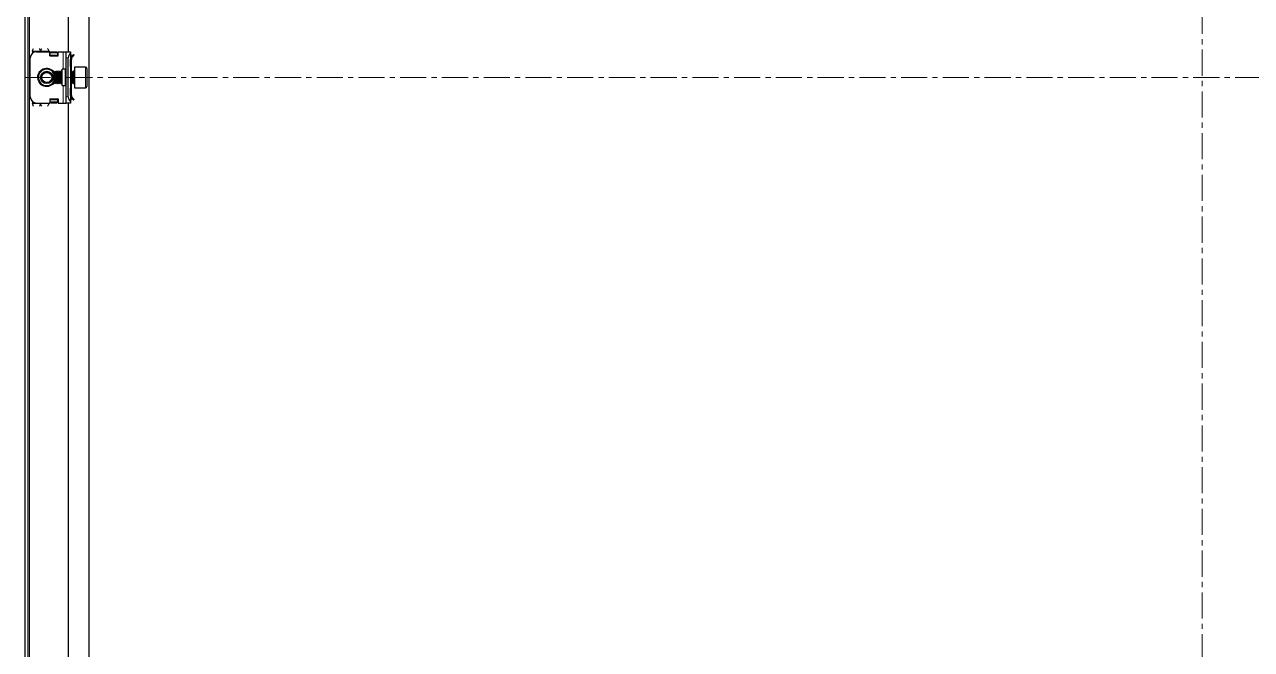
# Model space of a CAD drawing. Header units: millimetres. Extents: x -662 to 1937, y -390 to 993.
# Drawn here: x 791 to 1388, y 12 to 316 of the extents above; entities that cross this region are included whole.
import ezdxf

# ---------------------------------------------------------------- set-up
doc = ezdxf.new("R2010")
doc.units = ezdxf.units.MM
doc.linetypes.add('CENTERX2', pattern=[20.32, 12.7, -2.54, 2.54, -2.54])
doc.layers.add('FORMAT', color=7, linetype='Continuous')

msp = doc.modelspace()

# ---------------------------------------------------------------- linework, layer by layer
at = {"color": 7, "linetype": 'Continuous', "lineweight": 25}
for p, q in [((790.83, -290.4), (790.83, 870.6)), ((792.33, -290.4), (792.33, 870.6)), ((821.83, 839.6), (821.83, -259.4)), ((811.83, 790.1), (811.83, 302.6)), ((793.33, 280.6), (793.33, 299.6)), ((794.33, 302.85), (794.33, 301.84)), ((796.33, 302.6), (802.83, 302.6)), ((802.33, 302.85), (802.33, 302.6)), ((802.83, 300.6), (802.83, 302.6)), ((803.03, 302.48), (802.83, 302.48)), ((802.83, 300.6), (806.83, 300.6)), ((803.03, 300.6), (803.03, 302.48)), ((803.08, 302.22), (803.58, 302.58)), ((803.58, 302.22), (803.08, 301.87)), ((803.08, 301.87), (803.08, 302.22)), ((803.08, 300.95), (803.08, 301.87)), ((803.08, 300.6), (803.08, 300.95)), ((803.58, 302.58), (803.58, 302.22)), ((803.58, 302.58), (806.08, 302.58)), ((803.58, 302.22), (806.08, 302.22)), ((806.08, 302.22), (806.08, 302.58)), ((806.08, 302.58), (806.58, 302.22)), ((806.58, 301.87), (806.08, 302.22)), ((806.58, 302.22), (806.58, 301.87)), ((806.58, 301.87), (806.58, 300.95)), ((806.58, 300.95), (806.58, 300.6)), ((806.83, 300.6), (806.83, 302.6)), ((806.83, 302.6), (809.33, 302.6)), ((809.33, 302.6), (810.83, 302.6)), ((810.83, 299.6), (810.83, 302.6)), ((810.83, 302.6), (812.83, 302.6)), ((810.83, 280.6), (810.83, 299.6)), ((811.83, 280.6), (811.83, 299.6)), ((812.83, 302.6), (812.83, 301.84)), ((812.83, 301.84), (812.83, 278.36)), ((812.83, 301.51), (813.04, 301.31)), ((813.33, 298.85), (812.83, 298.85)), ((812.83, 295.35), (812.83, 298.85)), ((813.33, 300.6), (813.33, 300.14)), ((813.33, 295.35), (813.33, 298.85)), ((813.42, 300.26), (814.4, 301.24)), ((813.77, 299.91), (813.42, 300.26)), ((813.77, 299.91), (814.75, 300.89)), ((814.4, 301.24), (814.75, 300.89)), ((805.39, 293.1), (804.83, 292.55)), ((805.45, 293.1), (805.39, 293.1)), ((805.39, 293.1), (805.39, 288.48)), ((805.83, 292.55), (805.45, 293.1)), ((805.45, 293.1), (805.45, 292.63)), ((806.22, 293.1), (805.83, 292.55)), ((806.45, 293.1), (806.22, 293.1)), ((806.22, 293.1), (806.22, 292.63)), ((806.83, 292.55), (806.45, 293.1)), ((806.45, 293.1), (806.45, 292.63)), ((807.22, 293.1), (806.83, 292.55)), ((807.45, 293.1), (807.22, 293.1)), ((807.22, 293.1), (807.22, 292.63)), ((807.83, 292.55), (807.45, 293.1)), ((807.45, 293.1), (807.45, 292.63)), ((808.22, 293.1), (807.83, 292.55)), ((808.45, 293.1), (808.22, 293.1)), ((808.22, 293.1), (808.22, 292.63)), ((808.83, 292.55), (808.45, 293.1)), ((808.45, 293.1), (808.45, 292.63)), ((810.33, 294.1), (808.83, 294.1)), ((808.83, 286.1), (808.83, 294.1)), ((813.33, 295.35), (812.83, 295.35)), ((813.22, 293.1), (812.83, 292.55)), ((813.45, 293.1), (813.22, 293.1)), ((813.22, 293.1), (813.22, 292.63)), ((813.33, 293.1), (813.33, 295.35)), ((813.83, 292.55), (813.45, 293.1)), ((813.45, 293.1), (813.45, 292.63)), ((814.22, 293.1), (813.83, 292.55)), ((814.58, 293.1), (814.22, 293.1)), ((814.22, 293.1), (814.22, 292.63)), ((820.23, 295.1), (814.83, 295.1)), ((814.83, 295.1), (814.83, 287.41)), ((820.83, 294.5), (820.83, 287.73)), ((804.83, 292.55), (804.83, 288.78)), ((804.83, 288.78), (804.83, 287.65)), ((804.83, 287.65), (805.39, 287.1)), ((805.39, 288.48), (805.39, 287.1)), ((805.39, 287.1), (805.45, 287.1)), ((805.45, 292.63), (805.45, 287.1)), ((805.45, 287.1), (805.83, 287.65)), ((805.83, 292.55), (805.83, 292.16)), ((805.83, 292.16), (805.83, 287.65)), ((805.83, 287.65), (806.22, 287.1)), ((806.22, 292.63), (806.22, 287.1)), ((806.22, 287.1), (806.45, 287.1)), ((806.45, 292.63), (806.45, 287.1)), ((806.45, 287.1), (806.83, 287.65)), ((806.83, 292.55), (806.83, 292.16)), ((806.83, 292.16), (806.83, 287.65)), ((806.83, 287.65), (807.22, 287.1)), ((807.22, 292.63), (807.22, 287.1)), ((807.22, 287.1), (807.45, 287.1)), ((807.45, 292.63), (807.45, 287.1)), ((807.45, 287.1), (807.83, 287.65)), ((807.83, 292.55), (807.83, 292.16)), ((807.83, 292.16), (807.83, 287.65)), ((807.83, 287.65), (808.22, 287.1)), ((808.22, 292.63), (808.22, 287.1)), ((808.22, 287.1), (808.45, 287.1)), ((808.45, 292.63), (808.45, 287.1)), ((808.45, 287.1), (808.83, 287.65)), ((812.83, 287.65), (813.22, 287.1)), ((813.22, 292.63), (813.22, 287.1)), ((813.22, 287.1), (813.45, 287.1)), ((813.33, 284.85), (813.33, 287.1)), ((813.45, 292.63), (813.45, 287.1)), ((813.45, 287.1), (813.83, 287.65)), ((813.83, 292.55), (813.83, 292.16)), ((813.83, 292.16), (813.83, 287.65)), ((813.83, 287.65), (814.22, 287.1)), ((814.22, 292.63), (814.22, 287.1)), ((814.22, 287.1), (814.58, 287.1)), ((814.83, 287.41), (814.83, 285.1)), ((820.83, 287.73), (820.83, 285.7)), ((808.83, 286.1), (810.33, 286.1)), ((812.83, 284.85), (813.33, 284.85)), ((812.83, 281.35), (812.83, 284.85)), ((813.33, 281.35), (812.83, 281.35)), ((813.33, 281.35), (813.33, 284.85)), ((814.83, 285.1), (820.23, 285.1)), ((794.33, 278.36), (794.33, 277.35)), ((796.33, 277.6), (802.83, 277.6)), ((802.33, 277.6), (802.33, 277.35)), ((802.83, 279.6), (802.83, 277.6)), ((802.83, 279.6), (806.83, 279.6)), ((802.83, 277.72), (803.03, 277.72)), ((803.03, 277.72), (803.03, 279.6)), ((803.08, 279.25), (803.08, 279.6)), ((803.08, 278.33), (803.08, 279.25)), ((803.08, 278.33), (803.58, 277.98)), ((803.08, 277.98), (803.08, 278.33)), ((803.58, 277.63), (803.08, 277.98)), ((806.08, 277.98), (803.58, 277.98)), ((803.58, 277.98), (803.58, 277.63)), ((806.08, 277.63), (803.58, 277.63)), ((806.08, 277.98), (806.58, 278.33)), ((806.08, 277.63), (806.08, 277.98)), ((806.58, 277.98), (806.08, 277.63)), ((806.58, 279.6), (806.58, 279.25)), ((806.58, 279.25), (806.58, 278.33)), ((806.58, 278.33), (806.58, 277.98)), ((806.83, 279.6), (806.83, 277.6)), ((806.83, 277.6), (809.33, 277.6)), ((809.33, 277.6), (810.83, 277.6)), ((810.83, 277.6), (810.83, 280.6)), ((812.83, 277.6), (810.83, 277.6)), ((811.83, 277.6), (811.83, -209.9)), ((813.04, 278.89), (812.83, 278.69)), ((812.83, 278.36), (812.83, 277.6)), ((813.33, 279.6), (813.33, 279.99)), ((813.77, 280.29), (813.42, 279.94)), ((813.42, 279.94), (814.4, 278.96)), ((813.77, 280.29), (814.75, 279.31)), ((814.4, 278.96), (814.75, 279.31))]:
    msp.add_line(p, q, dxfattribs=at)
at = {"color": 8, "linetype": 'Continuous', "lineweight": 18}
for p, q in [((792.93, -288.3), (792.93, 868.5)), ((794.33, 302.85), (798.33, 302.85)), ((798.33, 302.85), (802.33, 302.85)), ((806.58, 300.95), (803.08, 300.95)), ((809.33, 294.1), (809.33, 302.6)), ((811.83, 299.6), (810.83, 299.6)), ((812.83, 301.1), (813.04, 301.31)), ((812.83, 300.6), (813.33, 300.6)), ((810.33, 286.1), (810.33, 294.1)), ((814.58, 287.1), (814.58, 293.1)), ((820.23, 287.41), (820.23, 295.1)), ((820.23, 285.1), (820.23, 287.41)), ((809.33, 277.6), (809.33, 286.1)), ((794.33, 277.35), (798.33, 277.35)), ((802.33, 277.35), (798.33, 277.35)), ((803.08, 279.25), (806.58, 279.25)), ((810.83, 280.6), (811.83, 280.6)), ((812.83, 279.6), (813.33, 279.6)), ((812.83, 279.1), (813.04, 278.89))]:
    msp.add_line(p, q, dxfattribs=at)
at = {"color": 7, "linetype": 'Continuous', "lineweight": 25}
for radius in [3, 2.76, 2.45]:
    msp.add_circle((801.33, 290.1), radius, dxfattribs=at)
for centre, radius, start, end in [((796.33, 299.6), 3, 90, 180), ((814.83, 299.6), 3, 131.81031, 180), ((812.33, 300.6), 1, 360, 45), ((801.33, 290.1), 4, 90, 331.04498), ((801.33, 290.1), 4, 28.95502, 90), ((810.33, 294.6), 0.5, 270, 360), ((814.58, 293.35), 0.25, 270, 0), ((820.23, 294.5), 0.6, 0, 90), ((814.58, 286.85), 0.25, 360, 90), ((810.33, 285.6), 0.5, 0, 90), ((820.23, 285.7), 0.6, 270, 360), ((796.33, 280.6), 3, 180, 270), ((814.83, 280.6), 3, 180, 228.18969), ((812.33, 279.6), 1, 315, 360)]:
    msp.add_arc(centre, radius, start, end, dxfattribs=at)
at = {"color": 8, "linetype": 'Continuous', "lineweight": 18}
for start, end in [(35.46217, 270), (270, 324.53783)]:
    msp.add_arc((801.33, 290.1), 4.5, start, end, dxfattribs=at)
at = {"color": 7, "linetype": 'Continuous', "lineweight": 25}
for points, knots in [([(794.33, 302.85), (794.43, 303.09), (794.62, 303.58), (794.81, 303.98), (794.91, 304.17)], [0, 0, 0, 0, 0.502065, 1, 1, 1, 1]), ([(797.76, 304.16), (797.84, 304.01), (798.02, 303.66), (798.21, 303.17), (798.32, 302.89), (798.33, 302.85)], [0, 0, 0, 0, 0.415483, 0.917152, 1, 1, 1, 1]), ([(798.33, 302.85), (798.43, 303.09), (798.62, 303.58), (798.81, 303.98), (798.91, 304.17)], [0, 0, 0, 0, 0.502065, 1, 1, 1, 1]), ([(801.76, 304.16), (801.84, 304.01), (802.02, 303.66), (802.21, 303.17), (802.32, 302.89), (802.33, 302.85)], [0, 0, 0, 0, 0.415483, 0.917152, 1, 1, 1, 1]), ([(813.42, 300.26), (813.27, 300.08), (812.96, 299.7), (812.84, 299.17), (812.84, 298.89), (812.83, 298.85)], [0, 0, 0, 0, 0.4618628, 0.9237257, 1, 1, 1, 1]), ([(813.77, 299.91), (813.65, 299.76), (813.47, 299.53), (813.35, 299.15), (813.34, 298.95), (813.33, 298.85)], [0, 0, 0, 0, 0.485042, 0.738404, 1, 1, 1, 1]), ([(812.83, 281.35), (812.86, 281.11), (812.91, 280.63), (813.2, 280.17), (813.39, 279.96), (813.42, 279.94)], [0, 0, 0, 0, 0.4618628, 0.9237257, 1, 1, 1, 1]), ([(813.33, 281.35), (813.36, 281.16), (813.39, 280.87), (813.57, 280.52), (813.71, 280.37), (813.77, 280.29)], [0, 0, 0, 0, 0.485042, 0.738404, 1, 1, 1, 1]), ([(794.91, 276.04), (794.83, 276.2), (794.65, 276.54), (794.46, 277.03), (794.35, 277.31), (794.33, 277.35)], [0, 0, 0, 0, 0.415483, 0.917152, 1, 1, 1, 1]), ([(798.33, 277.35), (798.24, 277.11), (798.05, 276.62), (797.86, 276.22), (797.76, 276.03)], [0, 0, 0, 0, 0.5020654, 1, 1, 1, 1]), ([(798.91, 276.04), (798.83, 276.2), (798.65, 276.54), (798.46, 277.03), (798.35, 277.31), (798.33, 277.35)], [0, 0, 0, 0, 0.415483, 0.917152, 1, 1, 1, 1]), ([(802.33, 277.35), (802.24, 277.11), (802.05, 276.62), (801.86, 276.22), (801.76, 276.03)], [0, 0, 0, 0, 0.502065, 1, 1, 1, 1])]:
    msp.add_open_spline(points, degree=3, knots=knots, dxfattribs=at)
at = {"layer": 'FORMAT', "linetype": 'CENTERX2', "lineweight": 18}
for p, q in [((1363.83, 872.6), (1363.83, -292.4)), ((790.53, 290.1), (1937.13, 290.1))]:
    msp.add_line(p, q, dxfattribs=at)

doc.saveas('drawing.dxf')
